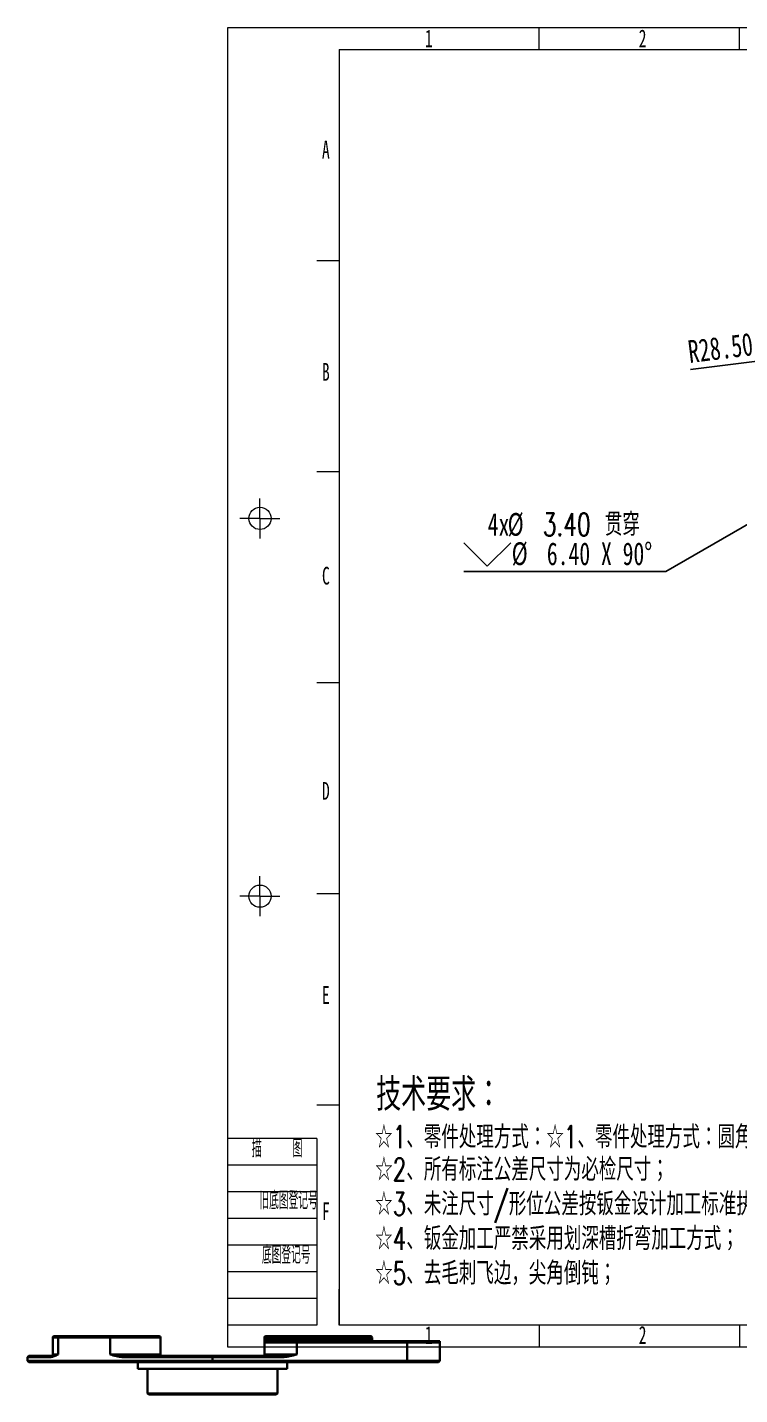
# Model space of a CAD drawing. Header units: millimetres. Extents: x -26 to 292, y -4 to 206.
# Drawn here: x -26.4 to 83.3, y -4.5 to 206.2 of the extents above; entities that cross this region are included whole.
import ezdxf

# ---------------------------------------------------------------- set-up
doc = ezdxf.new("R2010")
doc.units = ezdxf.units.MM
doc.layers.add('10', color=7, linetype='Continuous')
doc.layers.add('SLD-0', color=7, linetype='Continuous')
doc.layers.add('粗实线层', color=7, linetype='Continuous', lineweight=25)
doc.styles.add('SLDTEXTSTYLE0', font='TXT', dxfattribs={"width": 0.7, "bigfont": 'bigfont'})
doc.styles.add('SLDTEXTSTYLE1', font='TXT', dxfattribs={"width": 0.7})
doc.styles.add('SLDTEXTSTYLE7', font='TXT', dxfattribs={"width": 0.638186})
doc.styles.add('SLDTEXTSTYLE8', font='TXT', dxfattribs={"width": 0.484951, "bigfont": 'bigfont'})
doc.styles.add('SLDTEXTSTYLE9', font='TXT', dxfattribs={"width": 0.454852, "bigfont": 'bigfont'})
doc.dimstyles.new('SLDDIMSTYLE4', dxfattribs={"dimtxt": 3.5, "dimasz": 2, "dimexe": 0, "dimexo": 0.0625, "dimgap": 0.875, "dimtad": 2, "dimrnd": 1e-09, "dimzin": 4, "dimdsep": 46, "dimtxsty": 'SLDTEXTSTYLE1', "dimsah": 1, "dimcen": 0, "dimadec": 0, "dimazin": 1, "dimtfac": 1, "dimtofl": 0, "dimtmove": 0, "dimatfit": 3, "dimfxl": 0, "dimfrac": 2, "dimtolj": 1, "dimtzin": 12, "dimarcsym": 0})
doc.dimstyles.new('SLDDIMSTYLE8', dxfattribs={"dimtxt": 3.5, "dimasz": 2, "dimexe": 0, "dimexo": 0.0625, "dimgap": 0.875, "dimtad": 0, "dimtih": 1, "dimtoh": 1, "dimrnd": 1e-09, "dimzin": 12, "dimdsep": 46, "dimtxsty": 'SLDTEXTSTYLE1', "dimsah": 1, "dimcen": 0, "dimadec": 0, "dimazin": 3, "dimtfac": 1, "dimtofl": 0, "dimtmove": 0, "dimatfit": 3, "dimfxl": 0, "dimfrac": 2, "dimtolj": 1, "dimtzin": 12, "dimarcsym": 0})

# ---------------------------------------------------------------- blocks, each defined once
blk = doc.blocks.new('SW_NOTE_0_1')
at = {"layer": 'SLD-0', "color": 0, "char_height": 3.5, "attachment_point": 1, "style": 'SLDTEXTSTYLE0'}
for s, insert in [('☆2、所有标注公差尺寸为必检尺寸；', (0, 4.51)), ('☆3、未注尺寸/形位公差按钣金设计加工标准执行；', (0, -0.82)), ('☆4、钣金加工严禁采用划深槽折弯加工方式；', (0, -6.15)), ('☆5、去毛刺飞边，尖角倒钝；', (0, -11.48))]:
    blk.add_mtext(s, dxfattribs=dict(at, insert=insert))
blk = doc.blocks.new('_D_10')
at = {"layer": '10'}
for q in [(126.97, 159.92), (75.73, 153.5)]:
    blk.add_line((98.69, 156.38), q, dxfattribs=at)
blk.add_solid([(98.69, 156.38), (96.68, 156.38), (96.74, 155.88)], dxfattribs=at)
at = {"layer": '10', "insert": (75.17, 157.97), "char_height": 3.5, "attachment_point": 1, "rotation": 7.1498, "style": 'SLDTEXTSTYLE1'}
blk.add_mtext('R28.50', dxfattribs=at)
blk = doc.blocks.new('SW_SYMBOL_HOLE_SINK')
at = {"layer": '10', "color": 0}
for p, q in [((0, 875), (800, 75)), ((800, 75), (1600, 875))]:
    blk.add_line(p, q, dxfattribs=at)
blk = doc.blocks.new('_D_20')
at = {"layer": '10'}
for p, q in [((112.15, 145.69), (71.95, 122.35)), ((113.53, 146.49), (112.15, 145.69)), ((71.95, 122.35), (40.83, 122.35))]:
    blk.add_line(p, q, dxfattribs=at)
blk.add_solid([(112.15, 145.69), (110.29, 144.9), (110.55, 144.47)], dxfattribs=at)
at = {"layer": '10', "xscale": 0.004511737089201878, "yscale": 0.004511737089201878, "zscale": 0.004511737089201878}
blk.add_blockref('SW_SYMBOL_HOLE_SINK', (40.83, 122.87), dxfattribs=at)
at = {"layer": '10', "char_height": 3.5, "attachment_point": 1}
for s, insert, style in [('4x', (44.51, 131.38), 'SLDTEXTSTYLE1'), ('%%c', (47.58, 131.39), 'SLDTEXTSTYLE1'), ('3.40 贯穿', (53.01, 131.38), 'SLDTEXTSTYLE0'), ('%%c', (48.2, 126.88), 'SLDTEXTSTYLE1'), ('6.40 X 90°', (53.62, 126.86), 'SLDTEXTSTYLE1')]:
    blk.add_mtext(s, dxfattribs=dict(at, insert=insert, style=style))

msp = doc.modelspace()

# ---------------------------------------------------------------- linework, layer by layer
at = {"color": 7, "linetype": 'Continuous', "lineweight": 35}
for p, q in [((-22.459, 4.3), (-22.459, 1.7)), ((-22.259, 4.5), (-21.458, 4.5)), ((-21.624, 4.3), (-21.624, 1.7)), ((-21.624, 4.3), (-13.648, 4.3)), ((-21.458, 4.5), (-13.538, 4.5)), ((-13.648, 1.7), (-13.648, 4.3)), ((-13.648, 4.3), (-5.882, 4.3)), ((-13.538, 4.5), (-6.082, 4.5)), ((-5.882, 1.7), (-5.882, 4.3)), ((10.118, 3.55), (10.118, 4.3)), ((10.118, 4.3), (17.884, 4.3)), ((10.318, 4.5), (17.773, 4.5)), ((17.773, 4.5), (25.693, 4.5)), ((17.884, 4.3), (17.884, 3.95)), ((17.884, 4.3), (25.86, 4.3)), ((25.693, 4.5), (26.494, 4.5)), ((25.86, 3.95), (25.86, 4.3)), ((26.694, 3.95), (26.694, 4.3)), ((10.118, 3.55), (10.118, 1.7)), ((15.118, 3.55), (10.118, 3.55)), ((15.118, 3.75), (10.318, 3.75)), ((17.884, 3.95), (10.502, 3.95)), ((15.118, 3.55), (15.118, 3.75)), ((32.118, 3.75), (15.118, 3.75)), ((15.118, 3.55), (15.118, 1.7)), ((32.118, 3.55), (15.118, 3.55)), ((25.86, 3.95), (17.884, 3.95)), ((32.118, 3.55), (32.118, 3.75)), ((36.918, 3.75), (32.118, 3.75)), ((32.118, 0.7), (32.118, 3.55)), ((37.118, 3.55), (32.118, 3.55)), ((36.918, 3.75), (37.118, 3.75)), ((37.118, 3.55), (37.118, 3.75)), ((37.118, 0.7), (37.118, 3.55)), ((-26.182, 1.5), (-26.382, 1.3)), ((-26.382, 1.3), (-26.382, 0.7)), ((-26.382, 1.3), (-22.775, 1.3)), ((-26.382, 0.7), (-26.182, 0.5)), ((-26.382, 0.7), (2.118, 0.7)), ((-26.182, 1.5), (-22.6, 1.5)), ((-26.182, 0.5), (2.118, 0.5)), ((-22.6, 1.5), (-22.775, 1.3)), ((-5.882, 1.7), (-13.648, 1.7)), ((-11.664, 1.5), (-11.761, 1.3)), ((-11.761, 1.3), (2.118, 1.3)), ((-11.664, 1.5), (2.118, 1.5)), ((-9.382, -0.5), (-9.382, 0.5)), ((2.118, 1.5), (2.118, 1.3)), ((2.118, 1.5), (13.118, 1.5)), ((2.118, 1.3), (2.118, 0.7)), ((2.118, 1.3), (13.118, 1.3)), ((2.118, 0.7), (32.118, 0.7)), ((2.118, 0.7), (2.118, 0.5)), ((2.118, 0.5), (32.118, 0.5)), ((15.118, 1.7), (10.118, 1.7)), ((13.118, 1.5), (13.118, 1.3)), ((13.618, 0.5), (13.618, -0.5)), ((32.118, 0.7), (37.118, 0.7)), ((32.118, 0.7), (32.118, 0.5)), ((32.118, 0.5), (36.918, 0.5)), ((37.118, 0.7), (36.918, 0.5)), ((37.118, 1.616), (37.118, 1.616)), ((37.118, 1.615), (37.118, 1.615)), ((-9.382, -0.5), (13.618, -0.5)), ((-7.882, -0.5), (-7.882, -4.3)), ((12.118, -0.5), (12.118, -4.3)), ((-7.682, -4.5), (-7.882, -4.3)), ((2.118, -4.3), (-7.882, -4.3)), ((2.118, -4.5), (-7.682, -4.5)), ((12.118, -4.3), (2.118, -4.3)), ((2.118, -4.5), (2.118, -4.3)), ((11.918, -4.5), (2.118, -4.5)), ((11.918, -4.5), (12.118, -4.3))]:
    msp.add_line(p, q, dxfattribs=at)
at = {"color": 8, "linetype": 'Continuous', "lineweight": 35}
for p, q in [((-22.459, 4.3), (-21.624, 4.3)), ((25.86, 4.3), (26.694, 4.3)), ((10.14, 3.638), (10.169, 3.75)), ((26.694, 3.95), (25.86, 3.95)), ((-21.624, 1.7), (-22.459, 1.7))]:
    msp.add_line(p, q, dxfattribs=at)
at = {"color": 7, "linetype": 'Continuous', "lineweight": 35, "flags": 128}
for points in [[(-13.538, 4.5), (-13.559, 4.496), (-13.58, 4.485), (-13.599, 4.466), (-13.616, 4.441), (-13.63, 4.411), (-13.64, 4.377), (-13.646, 4.339), (-13.648, 4.3)], [(17.773, 4.5), (17.795, 4.496), (17.815, 4.485), (17.834, 4.466), (17.851, 4.441), (17.865, 4.411), (17.875, 4.377), (17.882, 4.339), (17.884, 4.3)], [(17.884, 3.95), (17.886, 3.911), (17.892, 3.873), (17.902, 3.839), (17.916, 3.809), (17.933, 3.784), (17.952, 3.765), (17.973, 3.754), (17.994, 3.75)]]:
    msp.add_lwpolyline(points, dxfattribs=at)
at = {"color": 7, "linetype": 'Continuous', "lineweight": 35}
for centre, radius, start, end in [((-22.259, 4.3), 0.2, 90, 180), ((-21.439, 4.315), 0.186, 95.67911, 184.72863), ((-6.082, 4.3), 0.2, 0, 90), ((10.318, 4.3), 0.2, 90, 180), ((25.675, 4.315), 0.186, 355.27137, 84.32089), ((26.494, 4.3), 0.2, 0, 90), ((10.318, 3.55), 0.2, 90, 180), ((9.983, 3.743), 0.186, 330.07381, 2.14101), ((26.045, 3.935), 0.186, 175.27137, 264.32089), ((26.894, 3.95), 0.2, 180, 270), ((36.918, 3.55), 0.2, 0, 90), ((-22.659, 1.7), 0.2, 270, 0), ((-5.682, 1.7), 0.2, 180, 270), ((9.918, 1.7), 0.2, 270, 0)]:
    msp.add_arc(centre, radius, start, end, dxfattribs=at)
for points, knots in [([(10.169, 3.75), (10.205, 3.815), (10.257, 3.865), (10.373, 3.933), (10.438, 3.95), (10.502, 3.95)], [0, 0, 0, 0, 0.5, 0.5, 1, 1, 1, 1]), ([(10.318, 3.75), (10.361, 3.75), (10.412, 3.77), (10.484, 3.848), (10.502, 3.903), (10.502, 3.95)], [0, 0, 0, 0, 0.5, 0.5, 1, 1, 1, 1]), ([(-22.775, 1.3), (-22.692, 1.3), (-22.61, 1.312), (-22.439, 1.353), (-22.349, 1.382), (-22.064, 1.491), (-21.854, 1.59), (-21.624, 1.7)], [0, 0, 0, 0, 0.25, 0.25, 0.5, 0.5, 1, 1, 1, 1]), ([(-22.6, 1.5), (-22.576, 1.501), (-22.526, 1.502), (-22.438, 1.514), (-22.335, 1.533), (-22.19, 1.564), (-21.965, 1.619), (-21.752, 1.67), (-21.624, 1.7)], [0, 0, 0, 0, 0.0957361, 0.2038638, 0.32423, 0.456726, 0.675588, 1, 1, 1, 1]), ([(-13.648, 1.7), (-13.306, 1.591), (-12.976, 1.492), (-12.506, 1.384), (-12.354, 1.354), (-12.057, 1.312), (-11.911, 1.3), (-11.761, 1.3)], [0, 0, 0, 0, 0.5, 0.5, 0.75, 0.75, 1, 1, 1, 1]), ([(-13.648, 1.7), (-13.591, 1.691), (-13.476, 1.674), (-13.299, 1.648), (-13.099, 1.62), (-12.87, 1.59), (-12.582, 1.556), (-12.27, 1.526), (-11.954, 1.504), (-11.755, 1.501), (-11.664, 1.5)], [0, 0, 0, 0, 0.0931011, 0.1866668, 0.2807604, 0.4062181, 0.5402288, 0.715476, 0.8688387, 1, 1, 1, 1]), ([(13.118, 1.5), (13.181, 1.501), (13.316, 1.502), (13.532, 1.514), (13.773, 1.533), (14.087, 1.565), (14.538, 1.619), (14.901, 1.67), (15.118, 1.7)], [0, 0, 0, 0, 0.0957694, 0.2039706, 0.3244571, 0.4571256, 0.6756395, 1, 1, 1, 1]), ([(13.118, 1.3), (13.273, 1.3), (13.424, 1.312), (13.733, 1.353), (13.893, 1.383), (14.391, 1.492), (14.747, 1.591), (15.118, 1.7)], [0, 0, 0, 0, 0.25, 0.25, 0.5, 0.5, 1, 1, 1, 1])]:
    msp.add_open_spline(points, degree=3, knots=knots, dxfattribs=at)
at = {"layer": 'SLD-0', "color": 179, "linetype": 'Continuous', "lineweight": 18}
for p, q in [((4.5, 2.8), (4.5, 206.245)), ((4.5, 206.245), (292.2, 206.245)), ((52.45, 202.82), (52.45, 206.245)), ((83.275, 202.82), (83.275, 206.245)), ((21.625, 202.82), (288.775, 202.82)), ((21.625, 202.82), (21.625, 6.225)), ((21.625, 170.282), (18.2, 170.282)), ((21.625, 137.745), (18.2, 137.745)), ((9.432, 130.553), (9.432, 133.635)), ((9.432, 130.553), (6.35, 130.553)), ((9.432, 130.553), (12.515, 130.553)), ((9.432, 130.553), (9.432, 127.47)), ((21.625, 105.207), (18.2, 105.207)), ((9.432, 72.328), (9.432, 75.41)), ((9.432, 72.328), (6.35, 72.328)), ((9.432, 72.328), (9.432, 69.245)), ((9.432, 72.328), (12.515, 72.328)), ((21.625, 72.67), (18.2, 72.67)), ((21.625, 40.133), (18.2, 40.133)), ((18.2, 34.995), (4.5, 34.995)), ((18.2, 34.995), (18.2, 6.225)), ((18.2, 30.885), (4.5, 30.885)), ((18.2, 26.775), (4.5, 26.775)), ((18.2, 22.665), (4.5, 22.665)), ((18.2, 18.555), (4.5, 18.555)), ((18.2, 14.445), (4.5, 14.445)), ((21.625, 6.225), (21.625, 11.739)), ((18.2, 10.335), (4.5, 10.335)), ((18.2, 6.225), (4.5, 6.225)), ((288.775, 6.225), (21.625, 6.225)), ((165.475, 6.225), (21.625, 6.225)), ((52.45, 6.225), (52.45, 2.8)), ((83.275, 6.225), (83.275, 2.8)), ((292.2, 2.8), (4.5, 2.8))]:
    msp.add_line(p, q, dxfattribs=at)
for centre in [(9.432, 130.553), (9.432, 72.328)]:
    msp.add_circle(centre, 1.712, dxfattribs=at)

# ---------------------------------------------------------------- block references
at = {"layer": 'SLD-0'}
msp.add_blockref('SW_NOTE_0_1', (27.181, 27.454), dxfattribs=at)

# ---------------------------------------------------------------- texts
at = {"layer": 'SLD-0', "char_height": 2.74}
for s, insert, attachment_point, style in [('1', (34.855, 205.906), 1, 'SLDTEXTSTYLE7'), ('2', (67.771, 205.906), 1, 'SLDTEXTSTYLE7'), ('A', (18.988, 188.766), 1, 'SLDTEXTSTYLE7'), ('B', (18.988, 154.515), 1, 'SLDTEXTSTYLE7'), ('C', (18.988, 123.098), 1, 'SLDTEXTSTYLE7'), ('D', (18.988, 89.934), 1, 'SLDTEXTSTYLE7'), ('E', (18.988, 58.47), 1, 'SLDTEXTSTYLE7'), ('描    图', (12.08, 34.81), 2, 'SLDTEXTSTYLE8'), ('旧底图登记号', (13.847, 26.808), 2, 'SLDTEXTSTYLE9'), ('F', (18.988, 25.137), 1, 'SLDTEXTSTYLE7'), ('底图登记号', (13.483, 18.414), 2, 'SLDTEXTSTYLE9'), ('1', (34.855, 6.072), 1, 'SLDTEXTSTYLE7'), ('2', (67.771, 6.072), 1, 'SLDTEXTSTYLE7')]:
    msp.add_mtext(s, dxfattribs=dict(at, insert=insert, attachment_point=attachment_point, style=style))
at = {"layer": '粗实线层', "attachment_point": 1, "style": 'SLDTEXTSTYLE0'}
for s, insert, char_height in [('技术要求：', (27.33, 44.27), 5), ('☆1、零件处理方式：☆1、零件处理方式：圆角均为R0.2，倒角均为C0.2；；', (27.181, 36.967), 3.5)]:
    msp.add_mtext(s, dxfattribs=dict(at, insert=insert, char_height=char_height))

# ---------------------------------------------------------------- dimensions: what is measured, and where the dimension line sits
at = {"layer": '10'}
dim = msp.add_radius_dim(center=(126.969, 159.924), mpoint=(98.691, 156.377), dimstyle='SLDDIMSTYLE4', dxfattribs=at)
dim.commit()
dim.dimension.update_dxf_attribs({"geometry": '_D_10', "text_midpoint": (80.248, 154.064), "dimtype": 164})
dim = msp.add_radius_dim(center=(113.534, 146.489), mpoint=(112.15, 145.686), text='4x%%c 3.40 贯穿\\P{\\fGDT;w}%%c 6.40 X 90°', dimstyle='SLDDIMSTYLE8', override={"dimpost": '<>'}, dxfattribs=at)
dim.commit()
dim.dimension.update_dxf_attribs({"geometry": '_D_20', "text_midpoint": (55.764, 126.866), "dimtype": 164})

doc.saveas('drawing.dxf')
